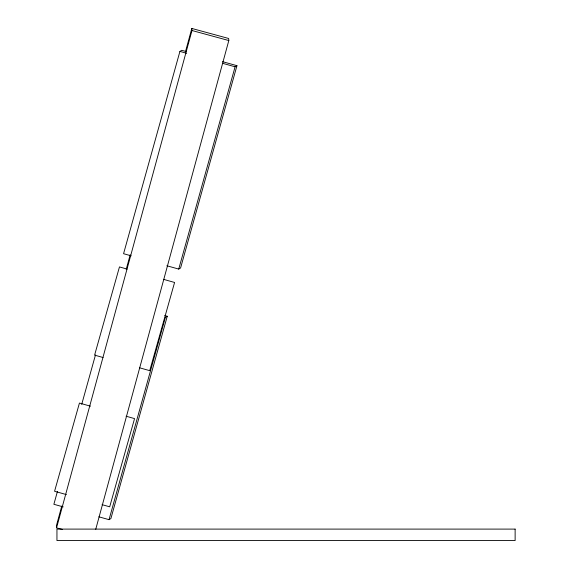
<?xml version="1.0" encoding="UTF-8"?>
<svg xmlns="http://www.w3.org/2000/svg" width="569" height="569" viewBox="0 0 569 569"><rect width="100%" height="100%" fill="white"/><g stroke="black" fill="none" stroke-linecap="round" stroke-linejoin="round"><path stroke-width="0.85" d="M61.765 506.069L56.395 525.792L56.559 527.854L62.554 529.49M126.204 269.407L130.173 254.827M185.508 51.601L191.817 28.45L228.653 38.479L228.816 40.541L95.734 529.312M56.559 527.854L191.973 30.513L191.817 28.45M186.027 51.495L181.781 50.314L179.925 51.409L123.565 253.703L131.204 255.83M57.433 491.481L53.87 504.283L63.202 506.887M81.694 404.417L95.485 354.914M166.852 265.766L178.737 269.073L235.097 66.786L236.953 65.684L222.522 61.665M98.85 516.816L109.035 519.661L165.394 317.367L167.25 316.272L164.704 315.56M236.953 65.684L180.586 267.978L178.737 269.073M167.25 316.272L110.891 518.558L109.035 519.661M191.973 30.513L228.816 40.541M179.925 51.409L186.717 53.301M222.365 63.237L235.097 66.786M127.093 269.08L119.462 266.925L94.596 355.127L103.081 357.517M163.559 279.358L174.583 282.466L149.725 370.661L139.547 367.794M90.464 406.174L79.44 403.065L54.574 491.267L66.445 494.61M126.083 416.216L134.561 418.606L109.696 506.808L102.064 504.653M515.13 529.099L56.95 529.099L56.95 540.55L515.13 540.55L515.13 529.099"/></g></svg>
